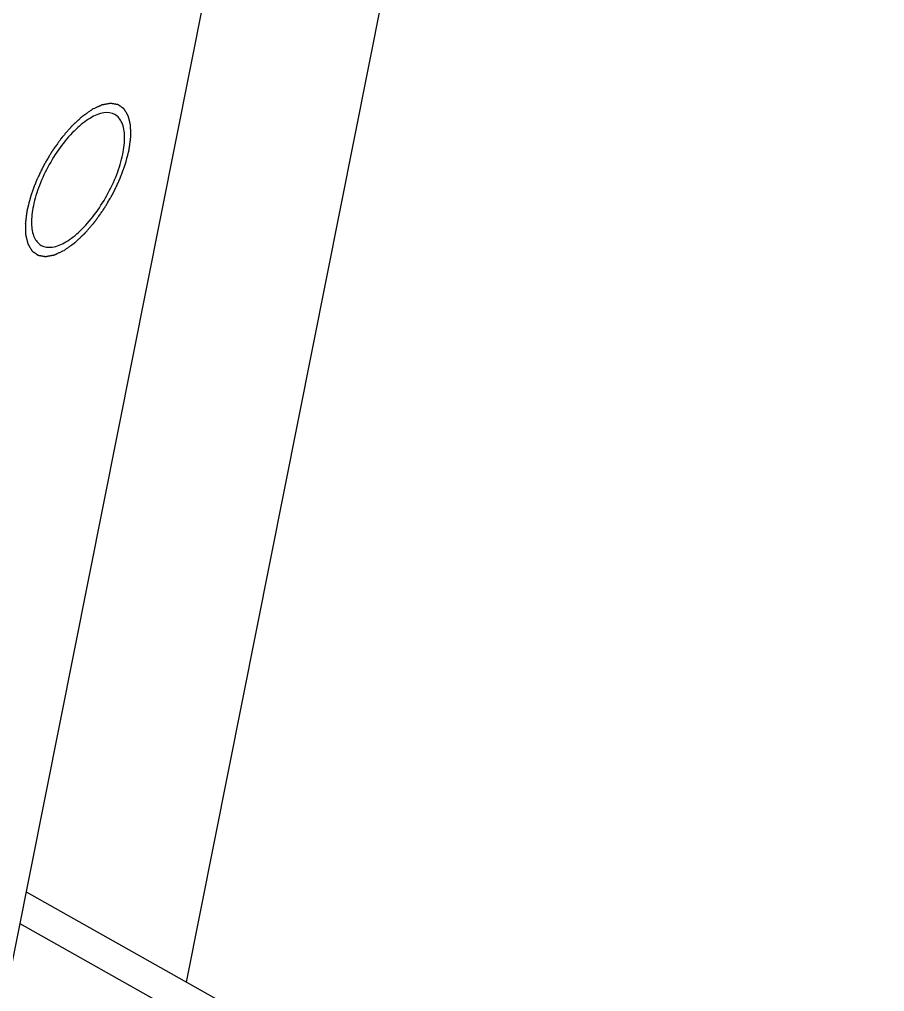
# Model space of a CAD drawing. Header units: inches. Extents: x -8900 to -5053, y -1814 to -15.
# Drawn here: x -7933.71 to -7908.35, y -497.27 to -468.79 of the extents above; entities that cross this region are included whole.
import ezdxf

# ---------------------------------------------------------------- set-up
doc = ezdxf.new("R2010")
doc.units = ezdxf.units.IN
doc.header["$LTSCALE"] = 2
doc.header["$MEASUREMENT"] = 0
doc.layers.add('02___PRT_ALL_AXES', color=7, linetype='Continuous')

msp = doc.modelspace()

# ---------------------------------------------------------------- linework, layer by layer
at = {"color": 7, "linetype": 'Continuous'}
for p, q in [((-7928.809, -496.991), (-7919.45, -449.962)), ((-7934.746, -500.61), (-7925.713, -455.221)), ((-7799.827, -569.529), (-7933.501, -494.352)), ((-7801.901, -569.396), (-7933.686, -495.281))]:
    msp.add_line(p, q, dxfattribs=at)
at = {"color": 2, "linetype": 'Continuous'}
for points in [[(-7932.398, -475.551), (-7932.373, -475.534), (-7932.335, -475.508), (-7932.286, -475.472), (-7932.248, -475.446), (-7932.217, -475.424), (-7932.193, -475.407), (-7932.174, -475.394), (-7932.155, -475.38), (-7932.14, -475.369), (-7932.127, -475.361), (-7932.12, -475.355), (-7932.113, -475.351), (-7932.109, -475.347), (-7932.105, -475.345), (-7932.102, -475.343), (-7932.101, -475.342), (-7932.099, -475.341), (-7932.098, -475.34), (-7932.097, -475.338), (-7932.094, -475.336), (-7932.09, -475.332), (-7932.085, -475.328), (-7932.079, -475.322), (-7932.071, -475.315), (-7932.058, -475.303), (-7932.043, -475.288), (-7932.024, -475.271), (-7932.005, -475.253), (-7931.98, -475.23), (-7931.948, -475.2), (-7931.917, -475.171), (-7931.892, -475.148), (-7931.873, -475.13), (-7931.854, -475.113), (-7931.838, -475.098), (-7931.825, -475.086), (-7931.817, -475.079), (-7931.811, -475.073), (-7931.806, -475.069), (-7931.803, -475.065), (-7931.8, -475.062), (-7931.798, -475.061), (-7931.797, -475.06), (-7931.796, -475.059), (-7931.794, -475.057), (-7931.792, -475.054), (-7931.788, -475.049), (-7931.783, -475.044), (-7931.777, -475.037), (-7931.769, -475.028), (-7931.757, -475.014), (-7931.742, -474.996), (-7931.723, -474.975), (-7931.705, -474.953), (-7931.68, -474.925), (-7931.649, -474.889), (-7931.619, -474.854), (-7931.594, -474.826), (-7931.576, -474.804), (-7931.557, -474.783), (-7931.542, -474.765), (-7931.53, -474.751), (-7931.522, -474.742), (-7931.516, -474.735), (-7931.511, -474.73), (-7931.507, -474.725), (-7931.504, -474.722), (-7931.502, -474.719), (-7931.5, -474.716), (-7931.497, -474.712), (-7931.493, -474.707), (-7931.489, -474.7), (-7931.483, -474.692), (-7931.475, -474.682), (-7931.464, -474.666), (-7931.449, -474.645), (-7931.432, -474.62), (-7931.414, -474.596), (-7931.39, -474.563), (-7931.361, -474.521), (-7931.326, -474.472), (-7931.297, -474.431), (-7931.273, -474.398), (-7931.259, -474.377), (-7931.247, -474.361), (-7931.238, -474.349), (-7931.231, -474.338), (-7931.226, -474.331), (-7931.223, -474.327), (-7931.22, -474.324), (-7931.219, -474.321), (-7931.216, -474.316), (-7931.211, -474.309), (-7931.205, -474.298), (-7931.197, -474.285), (-7931.187, -474.267), (-7931.174, -474.245), (-7931.154, -474.21), (-7931.128, -474.166), (-7931.097, -474.114), (-7931.066, -474.061), (-7931.04, -474.018), (-7931.02, -473.982), (-7931.007, -473.961), (-7930.997, -473.943), (-7930.989, -473.93), (-7930.982, -473.919), (-7930.978, -473.911), (-7930.975, -473.907), (-7930.973, -473.904), (-7930.972, -473.9), (-7930.97, -473.896), (-7930.966, -473.888), (-7930.96, -473.876), (-7930.954, -473.863), (-7930.945, -473.845), (-7930.934, -473.822), (-7930.917, -473.786), (-7930.895, -473.74), (-7930.869, -473.686), (-7930.843, -473.631), (-7930.821, -473.586), (-7930.804, -473.549), (-7930.793, -473.527), (-7930.785, -473.508), (-7930.778, -473.495), (-7930.773, -473.483), (-7930.769, -473.476), (-7930.767, -473.471), (-7930.765, -473.468), (-7930.764, -473.464), (-7930.762, -473.46), (-7930.759, -473.452), (-7930.755, -473.44), (-7930.75, -473.427), (-7930.743, -473.409), (-7930.735, -473.386), (-7930.721, -473.35), (-7930.704, -473.304), (-7930.684, -473.25), (-7930.667, -473.205), (-7930.654, -473.168), (-7930.644, -473.141), (-7930.633, -473.114), (-7930.625, -473.091), (-7930.618, -473.073), (-7930.613, -473.059), (-7930.609, -473.048), (-7930.606, -473.04), (-7930.604, -473.036), (-7930.603, -473.032), (-7930.602, -473.029), (-7930.601, -473.024), (-7930.599, -473.017), (-7930.596, -473.006), (-7930.593, -472.992), (-7930.588, -472.975), (-7930.582, -472.952), (-7930.575, -472.926), (-7930.568, -472.899), (-7930.559, -472.864), (-7930.548, -472.82), (-7930.536, -472.775), (-7930.527, -472.74), (-7930.52, -472.713), (-7930.513, -472.687), (-7930.507, -472.665), (-7930.503, -472.647), (-7930.5, -472.636), (-7930.498, -472.627), (-7930.496, -472.62), (-7930.494, -472.615), (-7930.493, -472.611), (-7930.493, -472.609), (-7930.492, -472.607), (-7930.492, -472.606), (-7930.492, -472.604), (-7930.491, -472.6), (-7930.491, -472.595), (-7930.49, -472.589), (-7930.489, -472.581), (-7930.488, -472.571), (-7930.485, -472.555), (-7930.483, -472.535), (-7930.48, -472.511), (-7930.476, -472.487), (-7930.472, -472.455), (-7930.467, -472.415), (-7930.461, -472.375), (-7930.457, -472.343), (-7930.454, -472.319), (-7930.451, -472.295), (-7930.448, -472.275), (-7930.446, -472.259), (-7930.445, -472.249), (-7930.444, -472.241), (-7930.443, -472.235), (-7930.442, -472.23), (-7930.442, -472.227), (-7930.441, -472.225), (-7930.441, -472.223), (-7930.441, -472.222), (-7930.441, -472.22), (-7930.441, -472.217), (-7930.441, -472.213), (-7930.441, -472.207), (-7930.442, -472.2), (-7930.442, -472.192), (-7930.442, -472.178), (-7930.443, -472.16), (-7930.443, -472.139), (-7930.444, -472.118), (-7930.444, -472.09), (-7930.445, -472.055), (-7930.446, -472.02), (-7930.446, -471.992), (-7930.447, -471.971), (-7930.447, -471.95), (-7930.448, -471.933), (-7930.448, -471.919), (-7930.448, -471.91), (-7930.448, -471.903), (-7930.448, -471.898), (-7930.449, -471.893), (-7930.449, -471.89), (-7930.449, -471.889), (-7930.449, -471.887), (-7930.449, -471.886), (-7930.449, -471.885), (-7930.45, -471.882), (-7930.451, -471.879), (-7930.452, -471.874), (-7930.453, -471.869), (-7930.455, -471.862), (-7930.458, -471.85), (-7930.461, -471.836), (-7930.465, -471.819), (-7930.469, -471.801), (-7930.475, -471.779), (-7930.482, -471.75), (-7930.489, -471.721), (-7930.494, -471.698), (-7930.498, -471.681), (-7930.503, -471.664), (-7930.506, -471.65), (-7930.509, -471.638), (-7930.51, -471.631), (-7930.512, -471.625), (-7930.513, -471.621), (-7930.514, -471.618), (-7930.514, -471.615), (-7930.515, -471.614), (-7930.515, -471.612), (-7930.515, -471.612), (-7930.516, -471.611), (-7930.517, -471.609), (-7930.519, -471.606), (-7930.521, -471.603), (-7930.523, -471.599), (-7930.527, -471.593), (-7930.532, -471.585), (-7930.538, -471.574), (-7930.546, -471.561), (-7930.554, -471.548), (-7930.564, -471.531), (-7930.577, -471.509), (-7930.59, -471.488), (-7930.601, -471.471), (-7930.609, -471.458), (-7930.616, -471.445), (-7930.623, -471.434), (-7930.628, -471.426), (-7930.631, -471.42), (-7930.634, -471.416), (-7930.636, -471.413), (-7930.638, -471.41), (-7930.639, -471.408), (-7930.639, -471.407), (-7930.64, -471.406), (-7930.641, -471.406), (-7930.641, -471.405), (-7930.643, -471.404), (-7930.645, -471.402), (-7930.648, -471.401), (-7930.652, -471.398), (-7930.656, -471.395), (-7930.663, -471.39), (-7930.673, -471.383), (-7930.683, -471.376), (-7930.694, -471.368), (-7930.709, -471.358), (-7930.727, -471.345), (-7930.745, -471.332), (-7930.76, -471.322), (-7930.771, -471.314), (-7930.782, -471.307), (-7930.791, -471.3), (-7930.798, -471.295), (-7930.803, -471.292), (-7930.806, -471.289), (-7930.809, -471.287), (-7930.811, -471.286), (-7930.813, -471.285), (-7930.814, -471.284), (-7930.814, -471.283), (-7930.815, -471.283), (-7930.816, -471.283), (-7930.818, -471.283), (-7930.821, -471.282), (-7930.825, -471.282), (-7930.829, -471.281), (-7930.835, -471.28), (-7930.844, -471.278), (-7930.855, -471.276), (-7930.869, -471.274), (-7930.883, -471.271), (-7930.901, -471.268), (-7930.924, -471.264), (-7930.947, -471.26), (-7930.965, -471.257), (-7930.979, -471.255), (-7930.992, -471.252), (-7931.004, -471.25), (-7931.013, -471.248), (-7931.019, -471.247), (-7931.023, -471.247), (-7931.027, -471.246), (-7931.03, -471.246), (-7931.032, -471.245), (-7931.033, -471.245), (-7931.034, -471.245), (-7931.035, -471.245), (-7931.036, -471.245), (-7931.038, -471.246), (-7931.042, -471.246), (-7931.046, -471.247), (-7931.051, -471.248), (-7931.058, -471.249), (-7931.068, -471.251), (-7931.081, -471.254), (-7931.097, -471.257), (-7931.113, -471.259), (-7931.135, -471.263), (-7931.161, -471.268), (-7931.188, -471.273), (-7931.209, -471.277), (-7931.225, -471.28), (-7931.241, -471.283), (-7931.254, -471.285), (-7931.265, -471.287), (-7931.272, -471.288), (-7931.277, -471.289), (-7931.281, -471.29), (-7931.284, -471.291), (-7931.287, -471.291), (-7931.288, -471.291), (-7931.289, -471.292), (-7931.29, -471.292), (-7931.292, -471.293), (-7931.294, -471.294), (-7931.298, -471.296), (-7931.303, -471.298), (-7931.309, -471.301), (-7931.316, -471.304), (-7931.328, -471.31), (-7931.343, -471.317), (-7931.361, -471.325), (-7931.379, -471.333), (-7931.403, -471.344), (-7931.433, -471.358), (-7931.469, -471.375), (-7931.517, -471.397), (-7931.552, -471.414), (-7931.576, -471.425)], [(-7931.576, -471.425), (-7931.601, -471.443), (-7931.638, -471.469), (-7931.688, -471.504), (-7931.725, -471.53), (-7931.756, -471.552), (-7931.781, -471.57), (-7931.8, -471.583), (-7931.819, -471.596), (-7931.834, -471.607), (-7931.847, -471.616), (-7931.854, -471.621), (-7931.86, -471.626), (-7931.865, -471.629), (-7931.869, -471.632), (-7931.872, -471.634), (-7931.873, -471.635), (-7931.874, -471.635), (-7931.876, -471.637), (-7931.877, -471.638), (-7931.88, -471.641), (-7931.884, -471.644), (-7931.889, -471.649), (-7931.895, -471.655), (-7931.903, -471.662), (-7931.915, -471.674), (-7931.931, -471.688), (-7931.95, -471.706), (-7931.969, -471.723), (-7931.994, -471.747), (-7932.026, -471.776), (-7932.057, -471.805), (-7932.082, -471.829), (-7932.101, -471.846), (-7932.12, -471.864), (-7932.136, -471.878), (-7932.149, -471.89), (-7932.156, -471.897), (-7932.163, -471.903), (-7932.167, -471.908), (-7932.171, -471.911), (-7932.174, -471.914), (-7932.176, -471.915), (-7932.177, -471.916), (-7932.178, -471.918), (-7932.18, -471.92), (-7932.182, -471.923), (-7932.186, -471.927), (-7932.191, -471.933), (-7932.197, -471.94), (-7932.205, -471.948), (-7932.217, -471.963), (-7932.232, -471.98), (-7932.251, -472.002), (-7932.269, -472.023), (-7932.294, -472.051), (-7932.324, -472.087), (-7932.355, -472.122), (-7932.38, -472.151), (-7932.398, -472.172), (-7932.417, -472.193), (-7932.432, -472.211), (-7932.444, -472.225), (-7932.452, -472.234), (-7932.458, -472.241), (-7932.463, -472.247), (-7932.467, -472.251), (-7932.47, -472.255), (-7932.472, -472.257), (-7932.474, -472.261), (-7932.477, -472.265), (-7932.481, -472.27), (-7932.485, -472.276), (-7932.491, -472.284), (-7932.498, -472.294), (-7932.51, -472.311), (-7932.525, -472.331), (-7932.542, -472.356), (-7932.56, -472.381), (-7932.583, -472.414), (-7932.613, -472.455), (-7932.648, -472.504), (-7932.677, -472.545), (-7932.701, -472.578), (-7932.715, -472.599), (-7932.727, -472.615), (-7932.736, -472.628), (-7932.743, -472.638), (-7932.748, -472.645), (-7932.751, -472.649), (-7932.753, -472.652), (-7932.755, -472.656), (-7932.758, -472.66), (-7932.762, -472.668), (-7932.769, -472.679), (-7932.777, -472.692), (-7932.787, -472.709), (-7932.8, -472.731), (-7932.82, -472.766), (-7932.846, -472.81), (-7932.877, -472.863), (-7932.908, -472.915), (-7932.934, -472.959), (-7932.954, -472.994), (-7932.967, -473.016), (-7932.977, -473.033), (-7932.985, -473.046), (-7932.991, -473.057), (-7932.996, -473.065), (-7932.999, -473.069), (-7933.001, -473.073), (-7933.002, -473.076), (-7933.004, -473.081), (-7933.008, -473.089), (-7933.013, -473.1), (-7933.02, -473.114), (-7933.029, -473.132), (-7933.04, -473.154), (-7933.057, -473.191), (-7933.079, -473.236), (-7933.105, -473.291), (-7933.131, -473.345), (-7933.152, -473.391), (-7933.17, -473.427), (-7933.181, -473.45), (-7933.189, -473.468), (-7933.196, -473.482), (-7933.201, -473.493), (-7933.205, -473.501), (-7933.207, -473.505), (-7933.209, -473.509), (-7933.21, -473.512), (-7933.212, -473.517), (-7933.215, -473.525), (-7933.219, -473.536), (-7933.224, -473.55), (-7933.231, -473.568), (-7933.239, -473.59), (-7933.253, -473.627), (-7933.27, -473.672), (-7933.29, -473.727), (-7933.307, -473.772), (-7933.32, -473.808), (-7933.33, -473.835), (-7933.34, -473.863), (-7933.349, -473.885), (-7933.356, -473.903), (-7933.361, -473.917), (-7933.365, -473.928), (-7933.368, -473.936), (-7933.37, -473.941), (-7933.371, -473.944), (-7933.372, -473.948), (-7933.373, -473.952), (-7933.375, -473.96), (-7933.378, -473.971), (-7933.381, -473.984), (-7933.386, -474.002), (-7933.392, -474.024), (-7933.398, -474.05), (-7933.405, -474.077), (-7933.415, -474.112), (-7933.426, -474.157), (-7933.438, -474.201), (-7933.447, -474.237), (-7933.454, -474.263), (-7933.461, -474.29), (-7933.466, -474.312), (-7933.471, -474.33), (-7933.474, -474.341), (-7933.476, -474.349), (-7933.478, -474.356), (-7933.479, -474.362), (-7933.48, -474.366), (-7933.481, -474.368), (-7933.482, -474.369), (-7933.482, -474.371), (-7933.482, -474.373), (-7933.482, -474.376), (-7933.483, -474.381), (-7933.484, -474.387), (-7933.485, -474.395), (-7933.486, -474.405), (-7933.488, -474.421), (-7933.491, -474.441), (-7933.494, -474.465), (-7933.497, -474.489), (-7933.502, -474.521), (-7933.507, -474.561), (-7933.512, -474.601), (-7933.517, -474.633), (-7933.52, -474.657), (-7933.523, -474.681), (-7933.526, -474.701), (-7933.528, -474.717), (-7933.529, -474.727), (-7933.53, -474.735), (-7933.531, -474.741), (-7933.532, -474.746), (-7933.532, -474.75), (-7933.533, -474.752), (-7933.533, -474.753), (-7933.533, -474.755), (-7933.533, -474.756), (-7933.533, -474.759), (-7933.533, -474.764), (-7933.532, -474.769), (-7933.532, -474.776), (-7933.532, -474.785), (-7933.532, -474.799), (-7933.531, -474.816), (-7933.531, -474.837), (-7933.53, -474.858), (-7933.53, -474.886), (-7933.529, -474.921), (-7933.528, -474.956), (-7933.528, -474.984), (-7933.527, -475.005), (-7933.527, -475.026), (-7933.526, -475.044), (-7933.526, -475.058), (-7933.526, -475.066), (-7933.526, -475.073), (-7933.525, -475.079), (-7933.525, -475.083), (-7933.525, -475.086), (-7933.525, -475.088), (-7933.525, -475.089), (-7933.525, -475.09), (-7933.525, -475.092), (-7933.524, -475.094), (-7933.523, -475.098), (-7933.522, -475.102), (-7933.521, -475.108), (-7933.519, -475.115), (-7933.516, -475.126), (-7933.513, -475.141), (-7933.509, -475.158), (-7933.504, -475.175), (-7933.499, -475.198), (-7933.492, -475.226), (-7933.485, -475.255), (-7933.48, -475.278), (-7933.476, -475.295), (-7933.471, -475.312), (-7933.468, -475.327), (-7933.465, -475.338), (-7933.463, -475.345), (-7933.462, -475.351), (-7933.461, -475.355), (-7933.46, -475.359), (-7933.46, -475.361), (-7933.459, -475.363), (-7933.459, -475.364), (-7933.458, -475.365), (-7933.458, -475.366), (-7933.457, -475.368), (-7933.455, -475.37), (-7933.453, -475.374), (-7933.451, -475.378), (-7933.447, -475.383), (-7933.442, -475.392), (-7933.436, -475.403), (-7933.428, -475.415), (-7933.42, -475.428), (-7933.41, -475.446), (-7933.397, -475.467), (-7933.383, -475.488), (-7933.373, -475.506), (-7933.365, -475.519), (-7933.357, -475.531), (-7933.351, -475.542), (-7933.346, -475.551), (-7933.343, -475.556), (-7933.34, -475.56), (-7933.338, -475.564), (-7933.336, -475.566), (-7933.335, -475.568), (-7933.335, -475.569), (-7933.334, -475.57), (-7933.333, -475.571), (-7933.332, -475.571), (-7933.331, -475.572), (-7933.329, -475.574), (-7933.326, -475.576), (-7933.322, -475.578), (-7933.318, -475.582), (-7933.31, -475.587), (-7933.301, -475.593), (-7933.29, -475.601), (-7933.28, -475.608), (-7933.265, -475.619), (-7933.247, -475.631), (-7933.229, -475.644), (-7933.214, -475.654), (-7933.203, -475.662), (-7933.192, -475.67), (-7933.183, -475.676), (-7933.176, -475.681), (-7933.171, -475.685), (-7933.168, -475.687), (-7933.165, -475.689), (-7933.163, -475.691), (-7933.161, -475.692), (-7933.16, -475.692), (-7933.16, -475.693), (-7933.159, -475.693), (-7933.158, -475.693), (-7933.156, -475.694), (-7933.153, -475.694), (-7933.149, -475.695), (-7933.145, -475.695), (-7933.139, -475.696), (-7933.13, -475.698), (-7933.118, -475.7), (-7933.105, -475.703), (-7933.091, -475.705), (-7933.073, -475.708), (-7933.05, -475.712), (-7933.027, -475.716), (-7933.009, -475.719), (-7932.995, -475.722), (-7932.981, -475.724), (-7932.97, -475.726), (-7932.961, -475.728), (-7932.955, -475.729), (-7932.951, -475.73), (-7932.947, -475.73), (-7932.944, -475.731), (-7932.942, -475.731), (-7932.941, -475.731), (-7932.94, -475.732), (-7932.939, -475.731), (-7932.938, -475.731), (-7932.936, -475.731), (-7932.932, -475.73), (-7932.928, -475.729), (-7932.923, -475.728), (-7932.916, -475.727), (-7932.906, -475.725), (-7932.892, -475.723), (-7932.876, -475.72), (-7932.86, -475.717), (-7932.839, -475.713), (-7932.813, -475.708), (-7932.786, -475.703), (-7932.765, -475.699), (-7932.749, -475.696), (-7932.733, -475.694), (-7932.719, -475.691), (-7932.709, -475.689), (-7932.702, -475.688), (-7932.697, -475.687), (-7932.693, -475.686), (-7932.689, -475.686), (-7932.687, -475.685), (-7932.686, -475.685), (-7932.685, -475.685), (-7932.684, -475.684), (-7932.682, -475.684), (-7932.68, -475.682), (-7932.676, -475.681), (-7932.671, -475.679), (-7932.665, -475.676), (-7932.658, -475.672), (-7932.646, -475.667), (-7932.631, -475.66), (-7932.613, -475.651), (-7932.595, -475.643), (-7932.571, -475.632), (-7932.541, -475.618), (-7932.505, -475.601), (-7932.457, -475.579), (-7932.421, -475.562), (-7932.398, -475.551)]]:
    msp.add_open_spline(points, degree=3, knots=[0, 0, 0, 0, 0.015625, 0.023438, 0.03125, 0.039062, 0.042969, 0.046875, 0.050781, 0.054688, 0.056641, 0.058594, 0.05957, 0.060547, 0.061523, 0.062012, 0.062256, 0.0625, 0.062744, 0.062988, 0.063477, 0.064453, 0.06543, 0.066406, 0.068359, 0.070312, 0.074219, 0.078125, 0.082031, 0.085938, 0.09375, 0.101562, 0.105469, 0.109375, 0.113281, 0.117188, 0.119141, 0.121094, 0.12207, 0.123047, 0.124023, 0.124512, 0.124756, 0.125, 0.125244, 0.125488, 0.125977, 0.126953, 0.12793, 0.128906, 0.130859, 0.132812, 0.136719, 0.140625, 0.144531, 0.148438, 0.15625, 0.164062, 0.167969, 0.171875, 0.175781, 0.179688, 0.181641, 0.183594, 0.18457, 0.185547, 0.186523, 0.187012, 0.1875, 0.187988, 0.188477, 0.189453, 0.19043, 0.191406, 0.193359, 0.195312, 0.199219, 0.203125, 0.207031, 0.210938, 0.21875, 0.226562, 0.234375, 0.238281, 0.242188, 0.244141, 0.246094, 0.248047, 0.249023, 0.249512, 0.25, 0.250488, 0.250977, 0.251953, 0.253906, 0.255859, 0.257812, 0.261719, 0.265625, 0.273438, 0.28125, 0.289062, 0.296875, 0.300781, 0.304688, 0.306641, 0.308594, 0.310547, 0.311523, 0.312012, 0.3125, 0.312988, 0.313477, 0.314453, 0.316406, 0.318359, 0.320312, 0.324219, 0.328125, 0.335938, 0.34375, 0.351562, 0.359375, 0.363281, 0.367188, 0.369141, 0.371094, 0.373047, 0.374023, 0.374512, 0.375, 0.375488, 0.375977, 0.376953, 0.378906, 0.380859, 0.382812, 0.386719, 0.390625, 0.398438, 0.40625, 0.414062, 0.417969, 0.421875, 0.425781, 0.429688, 0.431641, 0.433594, 0.435547, 0.436523, 0.437012, 0.4375, 0.437988, 0.438477, 0.439453, 0.441406, 0.443359, 0.445312, 0.449219, 0.453125, 0.457031, 0.460938, 0.46875, 0.476562, 0.480469, 0.484375, 0.488281, 0.492188, 0.494141, 0.496094, 0.49707, 0.498047, 0.499023, 0.499512, 0.499756, 0.5, 0.500244, 0.500488, 0.500977, 0.501953, 0.50293, 0.503906, 0.505859, 0.507812, 0.511719, 0.515625, 0.519531, 0.523438, 0.53125, 0.539062, 0.542969, 0.546875, 0.550781, 0.554688, 0.556641, 0.558594, 0.55957, 0.560547, 0.561523, 0.562012, 0.562256, 0.5625, 0.562744, 0.562988, 0.563477, 0.564453, 0.56543, 0.566406, 0.568359, 0.570312, 0.574219, 0.578125, 0.582031, 0.585938, 0.59375, 0.601562, 0.605469, 0.609375, 0.613281, 0.617188, 0.619141, 0.621094, 0.62207, 0.623047, 0.624023, 0.624512, 0.624756, 0.625, 0.625244, 0.625488, 0.625977, 0.626953, 0.62793, 0.628906, 0.630859, 0.632812, 0.636719, 0.640625, 0.644531, 0.648438, 0.65625, 0.664062, 0.667969, 0.671875, 0.675781, 0.679688, 0.681641, 0.683594, 0.68457, 0.685547, 0.686523, 0.687012, 0.687256, 0.6875, 0.687744, 0.687988, 0.688477, 0.689453, 0.69043, 0.691406, 0.693359, 0.695312, 0.699219, 0.703125, 0.707031, 0.710938, 0.71875, 0.726562, 0.730469, 0.734375, 0.738281, 0.742188, 0.744141, 0.746094, 0.74707, 0.748047, 0.749023, 0.749512, 0.749756, 0.75, 0.750244, 0.750488, 0.750977, 0.751953, 0.75293, 0.753906, 0.755859, 0.757812, 0.761719, 0.765625, 0.769531, 0.773438, 0.78125, 0.789062, 0.792969, 0.796875, 0.800781, 0.804688, 0.806641, 0.808594, 0.80957, 0.810547, 0.811523, 0.812012, 0.812256, 0.8125, 0.812744, 0.812988, 0.813477, 0.814453, 0.81543, 0.816406, 0.818359, 0.820312, 0.824219, 0.828125, 0.832031, 0.835938, 0.84375, 0.851562, 0.855469, 0.859375, 0.863281, 0.867188, 0.869141, 0.871094, 0.87207, 0.873047, 0.874023, 0.874512, 0.874756, 0.875, 0.875244, 0.875488, 0.875977, 0.876953, 0.87793, 0.878906, 0.880859, 0.882812, 0.886719, 0.890625, 0.894531, 0.898438, 0.90625, 0.914062, 0.917969, 0.921875, 0.925781, 0.929688, 0.931641, 0.933594, 0.93457, 0.935547, 0.936523, 0.937012, 0.937256, 0.9375, 0.937744, 0.937988, 0.938477, 0.939453, 0.94043, 0.941406, 0.943359, 0.945312, 0.949219, 0.953125, 0.957031, 0.960938, 0.96875, 0.976562, 0.984375, 1, 1, 1, 1], dxfattribs=at)
at = {"layer": '02___PRT_ALL_AXES', "color": 7, "linetype": 'Continuous'}
for points, knots in [([(-7931.626, -471.673), (-7931.779, -471.763), (-7932.082, -472.009), (-7932.485, -472.473), (-7932.845, -473.03), (-7933.128, -473.627), (-7933.309, -474.211), (-7933.37, -474.729), (-7933.314, -475.149), (-7933.156, -475.355), (-7933.065, -475.406)], [0, 0, 0, 0, 0.12155, 0.264663, 0.419368, 0.573688, 0.71573, 0.835683, 0.928624, 1, 1, 1, 1]), ([(-7932.348, -475.304), (-7932.195, -475.214), (-7931.892, -474.968), (-7931.489, -474.503), (-7931.129, -473.947), (-7930.846, -473.349), (-7930.665, -472.766), (-7930.603, -472.248), (-7930.66, -471.828), (-7930.818, -471.622), (-7930.909, -471.571)], [0, 0, 0, 0, 0.12155, 0.264663, 0.419368, 0.573688, 0.71573, 0.835683, 0.928624, 1, 1, 1, 1]), ([(-7930.909, -471.571), (-7931.003, -471.518), (-7931.272, -471.492), (-7931.503, -471.601), (-7931.626, -471.673)], [0, 0, 0, 0, 0.431762, 1, 1, 1, 1]), ([(-7933.065, -475.406), (-7932.971, -475.459), (-7932.702, -475.484), (-7932.47, -475.376), (-7932.348, -475.304)], [0, 0, 0, 0, 0.431762, 1, 1, 1, 1])]:
    msp.add_open_spline(points, degree=3, knots=knots, dxfattribs=at)

doc.saveas('drawing.dxf')
